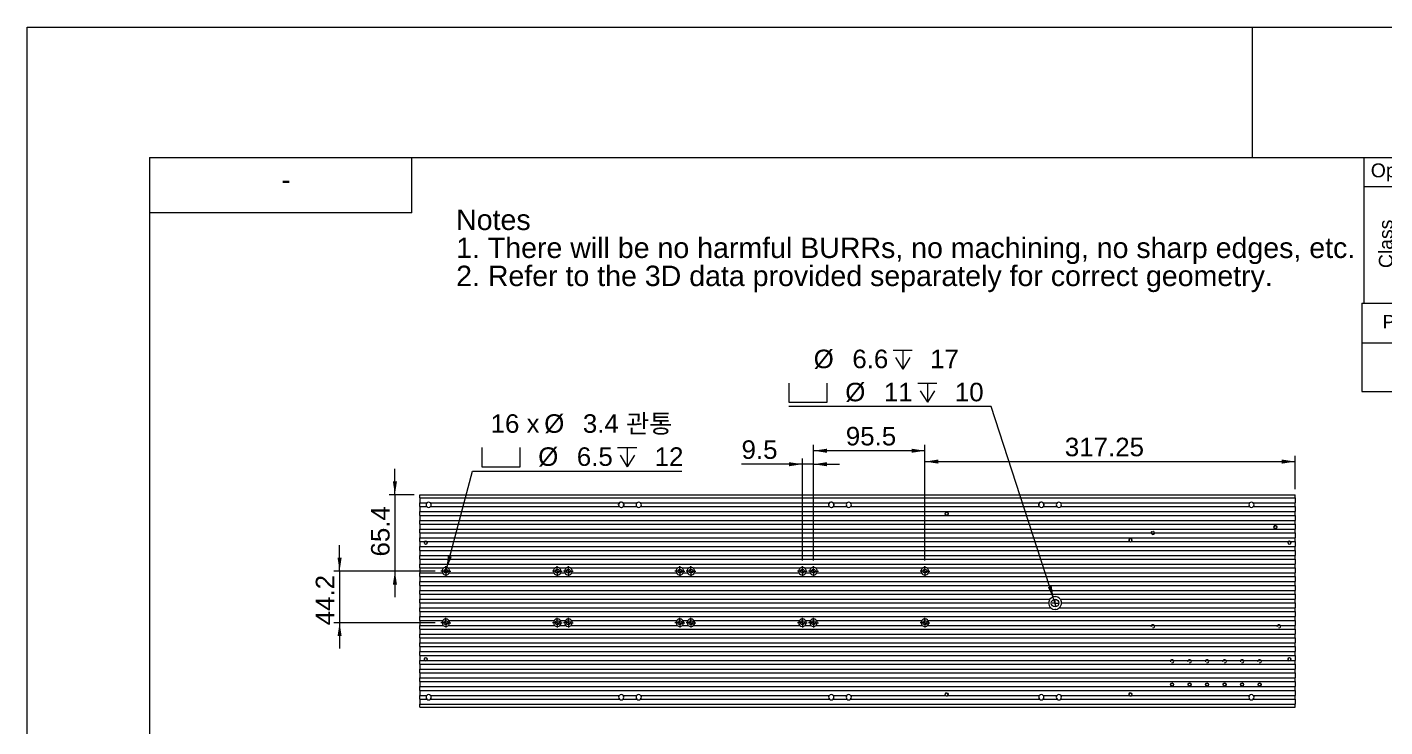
# Model space of a CAD drawing. Header units: millimetres. Extents: x 0 to 420, y 0 to 297.
# Drawn here: x 0 to 232.7, y 177 to 297 of the extents above; entities that cross this region are included whole.
import ezdxf

# ---------------------------------------------------------------- set-up
doc = ezdxf.new("R2010")
doc.units = ezdxf.units.MM
doc.linetypes.add('SLD-쇄선', pattern=[10.16, 6.35, -1.27, 1.27, -1.27])
doc.linetypes.add('SLD-실선', pattern=[0])
for name, color, linetype in [('CENTER', 1, 'SLD-쇄선'), ('DIM', 3, 'SLD-실선'), ('NOTE', 3, 'SLD-실선')]:
    doc.layers.add(name, color=color, linetype=linetype)
doc.layers.add('TABLE', color=3, linetype='SLD-실선', lineweight=25)
doc.layers.add('TEMPLATE', color=3, linetype='SLD-실선', lineweight=25)
doc.styles.add('SLDTEXTSTYLE0', font='Arial Unicode MS')
doc.styles.add('SLDTEXTSTYLE1', font='Arial Unicode MS', dxfattribs={"bigfont": 'bigfont'})
doc.dimstyles.new('SLDDIMSTYLE0', dxfattribs={"dimtxt": 3.081982, "dimasz": 2.3, "dimexe": 0, "dimexo": 0.0625, "dimgap": 0.770496, "dimtad": 1, "dimdec": 3, "dimlfac": 5, "dimrnd": 1e-09, "dimzin": 12, "dimdsep": 46, "dimtxsty": 'SLDTEXTSTYLE0', "dimsah": 1, "dimcen": 0.09, "dimadec": 0, "dimazin": 3, "dimtfac": 1, "dimtdec": 4, "dimtofl": 0, "dimtmove": 0, "dimatfit": 3, "dimfxl": 1, "dimfrac": 2, "dimtolj": 1, "dimtzin": 12, "dimarcsym": 0})
doc.dimstyles.new('SLDDIMSTYLE1', dxfattribs={"dimtxt": 3.081982, "dimasz": 2.3, "dimexe": 0, "dimexo": 0.0625, "dimgap": 0.770496, "dimtad": 1, "dimdec": 3, "dimlfac": 5, "dimrnd": 1e-09, "dimzin": 12, "dimdsep": 46, "dimtxsty": 'SLDTEXTSTYLE0', "dimsah": 1, "dimcen": 0.09, "dimadec": 0, "dimazin": 3, "dimtfac": 1, "dimtdec": 4, "dimtmove": 0, "dimatfit": 0, "dimfxl": 1, "dimfrac": 2, "dimtolj": 1, "dimtzin": 12, "dimarcsym": 0})
doc.dimstyles.new('SLDDIMSTYLE2', dxfattribs={"dimtxt": 3.081982, "dimasz": 2.3, "dimexe": 0, "dimexo": 0.0625, "dimgap": 0.770496, "dimtad": 0, "dimtih": 1, "dimtoh": 1, "dimdec": 1, "dimlfac": 5, "dimrnd": 1e-09, "dimzin": 12, "dimdsep": 46, "dimtxsty": 'SLDTEXTSTYLE0', "dimblk1": 'NONE', "dimsah": 1, "dimcen": 0, "dimadec": 0, "dimazin": 3, "dimtfac": 1, "dimtdec": 4, "dimtmove": 0, "dimatfit": 3, "dimldrblk": 'NONE', "dimfxl": 1, "dimfrac": 2, "dimtolj": 1, "dimtzin": 12, "dimarcsym": 0})

# ---------------------------------------------------------------- blocks, each defined once
blk = doc.blocks.new('SW_NOTE_0')
at = {"layer": 'NOTE', "color": 0, "char_height": 3.5, "attachment_point": 1, "style": 'SLDTEXTSTYLE0'}
for s, insert in [('Notes', (0, 4.51)), ('1. There will be no harmful BURRs, no machining, no sharp edges, etc.', (0, -0.29)), ('2. Refer to the 3D data provided separately for correct geometry.', (0, -5.1))]:
    blk.add_mtext(s, dxfattribs=dict(at, insert=insert))
blk = doc.blocks.new('SW_SYMBOL_T#_1')
at = {"layer": 'TABLE', "color": 0}
for p, q in [((-300, 0), (800, 1650)), ((800, 1650), (1900, 0)), ((-300, 0), (1900, 0))]:
    blk.add_line(p, q, dxfattribs=at)
at = {"layer": 'TABLE', "color": 0, "insert": (800, 500), "char_height": 776, "attachment_point": 5, "style": 'SLDTEXTSTYLE0'}
blk.add_mtext('1', dxfattribs=at)
blk = doc.blocks.new('SW_SYMBOL_T#_2')
at = {"layer": 'TABLE', "color": 0}
for p, q in [((-300, 0), (800, 1650)), ((800, 1650), (1900, 0)), ((-300, 0), (1900, 0))]:
    blk.add_line(p, q, dxfattribs=at)
at = {"layer": 'TABLE', "color": 0, "insert": (800, 500), "char_height": 776, "attachment_point": 5, "style": 'SLDTEXTSTYLE0'}
blk.add_mtext('2', dxfattribs=at)
blk = doc.blocks.new('SW_SYMBOL_T#_3')
at = {"layer": 'TABLE', "color": 0}
for p, q in [((-300, 0), (800, 1650)), ((800, 1650), (1900, 0)), ((-300, 0), (1900, 0))]:
    blk.add_line(p, q, dxfattribs=at)
at = {"layer": 'TABLE', "color": 0, "insert": (800, 500), "char_height": 776, "attachment_point": 5, "style": 'SLDTEXTSTYLE0'}
blk.add_mtext('3', dxfattribs=at)
blk = doc.blocks.new('SW_SYMBOL_T#_4')
at = {"layer": 'TABLE', "color": 0}
for p, q in [((-300, 0), (800, 1650)), ((800, 1650), (1900, 0)), ((-300, 0), (1900, 0))]:
    blk.add_line(p, q, dxfattribs=at)
at = {"layer": 'TABLE', "color": 0, "insert": (800, 500), "char_height": 776, "attachment_point": 5, "style": 'SLDTEXTSTYLE0'}
blk.add_mtext('4', dxfattribs=at)
blk = doc.blocks.new('SW_TABLEANNOTATION_0')
at = {"layer": 'TABLE', "color": 0}
for p, q in [((0, 0), (0, -5)), ((0, 0), (7.5, 0)), ((7.5, 0), (7.5, -5)), ((7.5, 0), (15, 0)), ((15, 0), (15, -5)), ((15, 0), (115, 0)), ((115, 0), (115, -5)), ((115, 0), (130, 0)), ((130, 0), (130, -5)), ((130, 0), (150, 0)), ((150, 0), (150, -5)), ((150, 0), (170, 0)), ((170, 0), (170, -5)), ((0, -5), (0, -10)), ((0, -5), (7.5, -5)), ((0, -5), (7.5, -5)), ((7.5, -5), (7.5, -10)), ((7.5, -5), (15, -5)), ((15, -5), (15, -10)), ((15, -5), (115, -5)), ((115, -5), (115, -10)), ((115, -5), (130, -5)), ((130, -5), (130, -10)), ((130, -5), (150, -5)), ((150, -5), (150, -10)), ((150, -5), (170, -5)), ((170, -5), (170, -10)), ((0, -10), (0, -15)), ((7.5, -10), (7.5, -15)), ((7.5, -10), (15, -10)), ((15, -10), (15, -15)), ((15, -10), (115, -10)), ((115, -10), (115, -15)), ((115, -10), (130, -10)), ((130, -10), (130, -15)), ((130, -10), (150, -10)), ((150, -10), (150, -15)), ((150, -10), (170, -10)), ((170, -10), (170, -15)), ((0, -15), (0, -20)), ((7.5, -15), (7.5, -20)), ((7.5, -15), (15, -15)), ((15, -15), (15, -20)), ((15, -15), (115, -15)), ((115, -15), (115, -20)), ((115, -15), (130, -15)), ((130, -15), (130, -20)), ((130, -15), (150, -15)), ((150, -15), (150, -20)), ((150, -15), (170, -15)), ((170, -15), (170, -20)), ((0, -20), (0, -25)), ((7.5, -20), (7.5, -25)), ((7.5, -20), (15, -20)), ((15, -20), (15, -25)), ((15, -20), (115, -20)), ((115, -20), (115, -25)), ((115, -20), (130, -20)), ((130, -20), (130, -25)), ((130, -20), (150, -20)), ((150, -20), (150, -25)), ((150, -20), (170, -20)), ((170, -20), (170, -25)), ((0, -25), (7.5, -25)), ((7.5, -25), (15, -25)), ((15, -25), (115, -25)), ((115, -25), (130, -25)), ((130, -25), (150, -25)), ((150, -25), (170, -25))]:
    blk.add_line(p, q, dxfattribs=at)
at = {"layer": 'TABLE', "color": 0, "xscale": 0.0020453303, "yscale": 0.0020453303, "zscale": 0.0020453303}
for name, p in [('SW_SYMBOL_T#_1', (8.41, -8.56)), ('SW_SYMBOL_T#_2', (8.41, -13.56)), ('SW_SYMBOL_T#_3', (8.41, -18.56)), ('SW_SYMBOL_T#_4', (8.41, -23.56))]:
    blk.add_blockref(name, p, dxfattribs=at)
at = {"layer": 'TABLE', "color": 0, "char_height": 2.381, "attachment_point": 1, "style": 'SLDTEXTSTYLE0'}
for s, insert in [('Op.', (1.19, -1.02)), ('No.', (8.78, -1.02)), ('Changes', (58.65, -1.02)), ('Spec.No.', (115.97, -1.02)), ('Date', (136.65, -1.02)), ('Signature', (153.21, -1.02))]:
    blk.add_mtext(s, dxfattribs=dict(at, insert=insert))
at = {"layer": 'TABLE', "color": 0, "insert": (2.58, -18.97), "char_height": 2.381, "attachment_point": 1, "rotation": 90, "style": 'SLDTEXTSTYLE0'}
blk.add_mtext('Class', dxfattribs=at)
blk = doc.blocks.new('SW_TABLEANNOTATION_1')
at = {"layer": 'TABLE', "color": 0}
for p, q in [((0, 0), (0, -6.8)), ((0, 0), (25, 0)), ((25, 0), (25, -6.8)), ((25, 0), (50, 0)), ((50, 0), (50, -6.8)), ((50, 0), (95, 0)), ((95, 0), (95, -6.8)), ((95, 0), (115, 0)), ((115, 0), (115, -6.8)), ((115, 0), (170.74, 0)), ((170.74, 0), (170.74, -6.8)), ((0, -6.8), (25, -6.8)), ((0, -6.8), (0, -15.15)), ((25, -6.8), (50, -6.8)), ((25, -6.8), (25, -15.15)), ((50, -6.8), (95, -6.8)), ((50, -6.8), (50, -15.15)), ((95, -6.8), (115, -6.8)), ((95, -6.8), (95, -15.15)), ((115, -6.8), (170.74, -6.8)), ((115, -6.8), (115, -15.15)), ((170.74, -6.8), (170.74, -15.15)), ((0, -15.15), (25, -15.15)), ((25, -15.15), (50, -15.15)), ((50, -15.15), (95, -15.15)), ((95, -15.15), (115, -15.15)), ((115, -15.15), (170.74, -15.15))]:
    blk.add_line(p, q, dxfattribs=at)
at = {"layer": 'TABLE', "color": 0, "attachment_point": 1, "style": 'SLDTEXTSTYLE0'}
for s, insert, char_height in [('Part Number', (3.55, -2.02), 2.3), ('Material', (31.88, -2.02), 2.3), ('Treatment', (65.27, -1.92), 2.381), ('Weight', (100.08, -2.02), 2.3), ('Description', (134.93, -1.92), 2.3813), ('http://yesung.net/gnuboard4/bbs/board', (115.62, -7.91), 2.3813), ('-', (11.97, -9.59), 2.3), ('Aluminium', (30.12, -9.59), 2.3), ('Black Anodizing', (61.21, -9.5), 2.3813), ('3.61788kg', (97.62, -9.59), 2.3), ('.php?bo_table=2_3&wr_id=21', (121.97, -11.08), 2.3813)]:
    blk.add_mtext(s, dxfattribs=dict(at, insert=insert, char_height=char_height))
blk = doc.blocks.new('_D_35')
at = {"layer": 'DIM'}
for p, q in [((153.85, 205.58), (153.85, 223.52)), ((217.3, 217.82), (217.3, 223.52)), ((153.85, 222.52), (217.3, 222.52))]:
    blk.add_line(p, q, dxfattribs=at)
for points in [[(153.85, 222.52), (156.15, 222.17), (156.15, 222.87)], [(217.3, 222.52), (215, 222.87), (215, 222.17)]]:
    blk.add_solid(points, dxfattribs=at)
at = {"layer": 'DIM', "insert": (177.82, 226.61), "char_height": 3.175, "attachment_point": 1, "style": 'SLDTEXTSTYLE0'}
blk.add_mtext('317.25', dxfattribs=at)
blk = doc.blocks.new('_D_36')
at = {"layer": 'DIM'}
for p, q in [((134.75, 205.58), (134.75, 225.38)), ((153.85, 224.38), (134.75, 224.38)), ((153.85, 205.58), (153.85, 225.38))]:
    blk.add_line(p, q, dxfattribs=at)
for points in [[(134.75, 224.38), (137.05, 224.03), (137.05, 224.73)], [(153.85, 224.38), (151.55, 224.73), (151.55, 224.03)]]:
    blk.add_solid(points, dxfattribs=at)
at = {"layer": 'DIM', "insert": (140.29, 228.47), "char_height": 3.175, "attachment_point": 1, "style": 'SLDTEXTSTYLE0'}
blk.add_mtext('95.5', dxfattribs=at)
blk = doc.blocks.new('_D_37')
at = {"layer": 'DIM'}
for p, q in [((132.85, 222.07), (122.42, 222.07)), ((132.85, 205.58), (132.85, 223.07)), ((134.75, 222.07), (132.85, 222.07)), ((134.75, 205.58), (134.75, 223.07)), ((134.75, 222.07), (139.2, 222.07))]:
    blk.add_line(p, q, dxfattribs=at)
for points in [[(132.85, 222.07), (130.55, 222.42), (130.55, 221.72)], [(134.75, 222.07), (137.05, 221.72), (137.05, 222.42)]]:
    blk.add_solid(points, dxfattribs=at)
at = {"layer": 'DIM', "insert": (122.42, 226.16), "char_height": 3.175, "attachment_point": 1, "style": 'SLDTEXTSTYLE0'}
blk.add_mtext('9.5', dxfattribs=at)
blk = doc.blocks.new('_D_38')
at = {"layer": 'DIM'}
for p, q in [((63.02, 216.82), (63.02, 221.27)), ((66.3, 216.82), (62.02, 216.82)), ((63.02, 216.82), (63.02, 203.74)), ((69.91, 203.74), (62.02, 203.74)), ((63.02, 203.74), (63.02, 199.29))]:
    blk.add_line(p, q, dxfattribs=at)
for points in [[(63.02, 216.82), (63.37, 219.12), (62.67, 219.12)], [(63.02, 203.74), (62.67, 201.44), (63.37, 201.44)]]:
    blk.add_solid(points, dxfattribs=at)
at = {"layer": 'DIM', "insert": (58.93, 206.25), "char_height": 3.175, "attachment_point": 1, "rotation": 90, "style": 'SLDTEXTSTYLE0'}
blk.add_mtext('65.4', dxfattribs=at)
blk = doc.blocks.new('_D_39')
at = {"layer": 'DIM'}
for p, q in [((53.54, 203.74), (53.54, 208.19)), ((69.91, 203.74), (52.54, 203.74)), ((53.54, 203.74), (53.54, 194.9)), ((69.91, 194.9), (52.54, 194.9)), ((53.54, 194.9), (53.54, 190.45))]:
    blk.add_line(p, q, dxfattribs=at)
for points in [[(53.54, 203.74), (53.89, 206.04), (53.19, 206.04)], [(53.54, 194.9), (53.19, 192.6), (53.89, 192.6)]]:
    blk.add_solid(points, dxfattribs=at)
at = {"layer": 'DIM', "insert": (49.45, 194.46), "char_height": 3.175, "attachment_point": 1, "rotation": 90, "style": 'SLDTEXTSTYLE0'}
blk.add_mtext('44.2', dxfattribs=at)
blk = doc.blocks.new('SW_SYMBOL_HOLE_SPOT')
at = {"layer": 'DIM', "color": 0}
for p, q in [((0, 875), (0, 75)), ((1600, 75), (1600, 875)), ((0, 75), (1600, 75))]:
    blk.add_line(p, q, dxfattribs=at)
blk = doc.blocks.new('SW_SYMBOL_HOLE_DEPTH')
at = {"layer": 'DIM', "color": 0}
for p, q in [((0, 875), (800, 875)), ((400, 875), (400, 75)), ((100, 555), (400, 75)), ((700, 555), (400, 75))]:
    blk.add_line(p, q, dxfattribs=at)
blk = doc.blocks.new('_D_40')
at = {"layer": 'DIM'}
for p, q in [((71.84, 204.06), (76.34, 220.87)), ((76.34, 220.87), (112.18, 220.87)), ((71.66, 203.41), (71.84, 204.06))]:
    blk.add_line(p, q, dxfattribs=at)
blk.add_solid([(71.84, 204.06), (72.77, 206.2), (72.09, 206.38)], dxfattribs=at)
at = {"layer": 'DIM', "xscale": 0.0040906606, "yscale": 0.0040906606, "zscale": 0.0040906606}
for name, p in [('SW_SYMBOL_HOLE_SPOT', (77.93, 221.33)), ('SW_SYMBOL_HOLE_DEPTH', (101.19, 221.33))]:
    blk.add_blockref(name, p, dxfattribs=at)
at = {"layer": 'DIM', "char_height": 3.175, "attachment_point": 1}
for s, insert, style in [('16 x ', (79.42, 230.63), 'SLDTEXTSTYLE0'), ('%%c', (88.6, 230.63), 'SLDTEXTSTYLE0'), (' 3.4 관통', (93.99, 230.63), 'SLDTEXTSTYLE1'), ('%%c', (87.57, 224.96), 'SLDTEXTSTYLE0'), (' 6.5 ', (92.96, 224.96), 'SLDTEXTSTYLE0'), (' 12', (106.3, 224.96), 'SLDTEXTSTYLE0')]:
    blk.add_mtext(s, dxfattribs=dict(at, insert=insert, style=style))
blk = doc.blocks.new('_None')
blk = doc.blocks.new('_D_41')
at = {"layer": 'DIM'}
for p, q in [((165.21, 231.94), (130.54, 231.94)), ((175.94, 198.89), (165.21, 231.94)), ((176.35, 197.64), (175.94, 198.89))]:
    blk.add_line(p, q, dxfattribs=at)
blk.add_solid([(175.94, 198.89), (175.57, 201.19), (174.9, 200.97)], dxfattribs=at)
at = {"layer": 'DIM', "xscale": 0.0040906606, "yscale": 0.0040906606, "zscale": 0.0040906606}
for name, p in [('SW_SYMBOL_HOLE_DEPTH', (148.4, 238.07)), ('SW_SYMBOL_HOLE_SPOT', (130.54, 232.4)), ('SW_SYMBOL_HOLE_DEPTH', (152.63, 232.4))]:
    blk.add_blockref(name, p, dxfattribs=at)
at = {"layer": 'DIM', "char_height": 3.175, "attachment_point": 1, "style": 'SLDTEXTSTYLE0'}
for s, insert in [('%%c', (134.78, 241.71)), (' 6.6 ', (140.17, 241.71)), (' 17', (153.5, 241.71)), ('%%c', (140.19, 236.03)), (' 11 ', (145.58, 236.03)), (' 10', (157.74, 236.03))]:
    blk.add_mtext(s, dxfattribs=dict(at, insert=insert))
blk = doc.blocks.new('SW_CENTERMARKSYMBOL_53')
at = {"layer": 'CENTER', "color": 0}
for p, q in [((-0.5, 0), (-0.84, 0)), ((0, 0), (-0.5, 0)), ((0, 0.5), (0, 0.84)), ((0, 0), (0, 0.5)), ((0, 0), (0, -0.5)), ((0, 0), (0.5, 0)), ((0.5, 0), (0.84, 0)), ((0, -0.5), (0, -0.84))]:
    blk.add_line(p, q, dxfattribs=at)
blk = doc.blocks.new('SW_CENTERMARKSYMBOL_54')
at = {"layer": 'CENTER', "color": 0}
for p, q in [((-0.5, 0), (-0.84, 0)), ((0, 0), (-0.5, 0)), ((0, 0.5), (0, 0.84)), ((0, 0), (0, 0.5)), ((0, 0), (0, -0.5)), ((0, 0), (0.5, 0)), ((0.5, 0), (0.84, 0)), ((0, -0.5), (0, -0.84))]:
    blk.add_line(p, q, dxfattribs=at)
blk = doc.blocks.new('SW_CENTERMARKSYMBOL_55')
at = {"layer": 'CENTER', "color": 0}
for p, q in [((-0.5, 0), (-0.84, 0)), ((0, 0), (-0.5, 0)), ((0, 0.5), (0, 0.84)), ((0, 0), (0, 0.5)), ((0, 0), (0, -0.5)), ((0, 0), (0.5, 0)), ((0.5, 0), (0.84, 0)), ((0, -0.5), (0, -0.84))]:
    blk.add_line(p, q, dxfattribs=at)
blk = doc.blocks.new('SW_CENTERMARKSYMBOL_56')
at = {"layer": 'CENTER', "color": 0}
for p, q in [((-0.5, 0), (-0.84, 0)), ((0, 0), (-0.5, 0)), ((0, 0.5), (0, 0.84)), ((0, 0), (0, 0.5)), ((0, 0), (0, -0.5)), ((0, 0), (0.5, 0)), ((0.5, 0), (0.84, 0)), ((0, -0.5), (0, -0.84))]:
    blk.add_line(p, q, dxfattribs=at)
blk = doc.blocks.new('SW_CENTERMARKSYMBOL_57')
at = {"layer": 'CENTER', "color": 0}
for p, q in [((-0.5, 0), (-0.84, 0)), ((0, 0), (-0.5, 0)), ((0, 0.5), (0, 0.84)), ((0, 0), (0, 0.5)), ((0, 0), (0, -0.5)), ((0, 0), (0.5, 0)), ((0.5, 0), (0.84, 0)), ((0, -0.5), (0, -0.84))]:
    blk.add_line(p, q, dxfattribs=at)
blk = doc.blocks.new('SW_CENTERMARKSYMBOL_58')
at = {"layer": 'CENTER', "color": 0}
for p, q in [((-0.5, 0), (-0.84, 0)), ((0, 0), (-0.5, 0)), ((0, 0.5), (0, 0.84)), ((0, 0), (0, 0.5)), ((0, 0), (0, -0.5)), ((0, 0), (0.5, 0)), ((0.5, 0), (0.84, 0)), ((0, -0.5), (0, -0.84))]:
    blk.add_line(p, q, dxfattribs=at)
blk = doc.blocks.new('SW_CENTERMARKSYMBOL_59')
at = {"layer": 'CENTER', "color": 0}
for p, q in [((-0.5, 0), (-0.84, 0)), ((0, 0), (-0.5, 0)), ((0, 0.5), (0, 0.84)), ((0, 0), (0, 0.5)), ((0, 0), (0, -0.5)), ((0, 0), (0.5, 0)), ((0.5, 0), (0.84, 0)), ((0, -0.5), (0, -0.84))]:
    blk.add_line(p, q, dxfattribs=at)
blk = doc.blocks.new('SW_CENTERMARKSYMBOL_60')
at = {"layer": 'CENTER', "color": 0}
for p, q in [((-0.5, 0), (-0.84, 0)), ((0, 0), (-0.5, 0)), ((0, 0.5), (0, 0.84)), ((0, 0), (0, 0.5)), ((0, 0), (0, -0.5)), ((0, 0), (0.5, 0)), ((0.5, 0), (0.84, 0)), ((0, -0.5), (0, -0.84))]:
    blk.add_line(p, q, dxfattribs=at)
blk = doc.blocks.new('SW_CENTERMARKSYMBOL_61')
at = {"layer": 'CENTER', "color": 0}
for p, q in [((-0.5, 0), (-0.84, 0)), ((0, 0), (-0.5, 0)), ((0, 0.5), (0, 0.84)), ((0, 0), (0, 0.5)), ((0, 0), (0, -0.5)), ((0, 0), (0.5, 0)), ((0.5, 0), (0.84, 0)), ((0, -0.5), (0, -0.84))]:
    blk.add_line(p, q, dxfattribs=at)
blk = doc.blocks.new('SW_CENTERMARKSYMBOL_62')
at = {"layer": 'CENTER', "color": 0}
for p, q in [((-0.5, 0), (-0.84, 0)), ((0, 0), (-0.5, 0)), ((0, 0.5), (0, 0.84)), ((0, 0), (0, 0.5)), ((0, 0), (0, -0.5)), ((0, 0), (0.5, 0)), ((0.5, 0), (0.84, 0)), ((0, -0.5), (0, -0.84))]:
    blk.add_line(p, q, dxfattribs=at)
blk = doc.blocks.new('SW_CENTERMARKSYMBOL_63')
at = {"layer": 'CENTER', "color": 0}
for p, q in [((-0.5, 0), (-0.84, 0)), ((0, 0), (-0.5, 0)), ((0, 0.5), (0, 0.84)), ((0, 0), (0, 0.5)), ((0, 0), (0, -0.5)), ((0, 0), (0.5, 0)), ((0.5, 0), (0.84, 0)), ((0, -0.5), (0, -0.84))]:
    blk.add_line(p, q, dxfattribs=at)
blk = doc.blocks.new('SW_CENTERMARKSYMBOL_64')
at = {"layer": 'CENTER', "color": 0}
for p, q in [((-0.5, 0), (-0.84, 0)), ((0, 0), (-0.5, 0)), ((0, 0.5), (0, 0.84)), ((0, 0), (0, 0.5)), ((0, 0), (0, -0.5)), ((0, 0), (0.5, 0)), ((0.5, 0), (0.84, 0)), ((0, -0.5), (0, -0.84))]:
    blk.add_line(p, q, dxfattribs=at)
blk = doc.blocks.new('SW_CENTERMARKSYMBOL_65')
at = {"layer": 'CENTER', "color": 0}
for p, q in [((-0.5, 0), (-0.84, 0)), ((0, 0), (-0.5, 0)), ((0, 0.5), (0, 0.84)), ((0, 0), (0, 0.5)), ((0, 0), (0, -0.5)), ((0, 0), (0.5, 0)), ((0.5, 0), (0.84, 0)), ((0, -0.5), (0, -0.84))]:
    blk.add_line(p, q, dxfattribs=at)
blk = doc.blocks.new('SW_CENTERMARKSYMBOL_66')
at = {"layer": 'CENTER', "color": 0}
for p, q in [((-0.5, 0), (-0.84, 0)), ((0, 0), (-0.5, 0)), ((0, 0.5), (0, 0.84)), ((0, 0), (0, 0.5)), ((0, 0), (0, -0.5)), ((0, 0), (0.5, 0)), ((0.5, 0), (0.84, 0)), ((0, -0.5), (0, -0.84))]:
    blk.add_line(p, q, dxfattribs=at)
blk = doc.blocks.new('SW_CENTERMARKSYMBOL_67')
at = {"layer": 'CENTER', "color": 0}
for p, q in [((-0.5, 0), (-0.84, 0)), ((0, 0), (-0.5, 0)), ((0, 0.5), (0, 0.84)), ((0, 0), (0, 0.5)), ((0, 0), (0, -0.5)), ((0, 0), (0.5, 0)), ((0.5, 0), (0.84, 0)), ((0, -0.5), (0, -0.84))]:
    blk.add_line(p, q, dxfattribs=at)
blk = doc.blocks.new('SW_CENTERMARKSYMBOL_68')
at = {"layer": 'CENTER', "color": 0}
for p, q in [((-0.5, 0), (-0.84, 0)), ((0, 0), (-0.5, 0)), ((0, 0.5), (0, 0.84)), ((0, 0), (0, 0.5)), ((0, 0), (0, -0.5)), ((0, 0), (0.5, 0)), ((0.5, 0), (0.84, 0)), ((0, -0.5), (0, -0.84))]:
    blk.add_line(p, q, dxfattribs=at)
blk = doc.blocks.new('SW_CENTERMARKSYMBOL_69')
at = {"layer": 'CENTER', "color": 0}
for p, q in [((-1, 0), (-1.16, 0)), ((0, 0), (-0.5, 0)), ((0, 1), (0, 1.16)), ((0, 0), (0, 0.5)), ((0, 0), (0, -0.5)), ((0, 0), (0.5, 0)), ((1, 0), (1.16, 0)), ((0, -1), (0, -1.16))]:
    blk.add_line(p, q, dxfattribs=at)

msp = doc.modelspace()

# ---------------------------------------------------------------- linework, layer by layer
at = {"color": 7, "linetype": 'SLD-실선', "lineweight": 25}
for p, q in [((67.29856, 216.29646), (67.29856, 216.81646)), ((67.29856, 216.81646), (217.29856, 216.81646)), ((217.29856, 216.29646), (217.29856, 216.81646)), ((67.29856, 216.29646), (217.29856, 216.29646)), ((67.29856, 216.29646), (67.29856, 215.43646)), ((67.29856, 215.43646), (68.48217, 215.43646)), ((67.29856, 214.79646), (67.29856, 215.43646)), ((67.29856, 214.79646), (68.48217, 214.79646)), ((67.29856, 214.79646), (67.29856, 213.93646)), ((69.11494, 215.43646), (101.48217, 215.43646)), ((69.11494, 214.79646), (101.48217, 214.79646)), ((102.11494, 215.43646), (104.48217, 215.43646)), ((102.11494, 214.79646), (104.48217, 214.79646)), ((105.11494, 215.43646), (137.48217, 215.43646)), ((105.11494, 214.79646), (137.48217, 214.79646)), ((138.11494, 215.43646), (140.48217, 215.43646)), ((138.11494, 214.79646), (140.48217, 214.79646)), ((141.11494, 215.43646), (173.48217, 215.43646)), ((141.11494, 214.79646), (173.48217, 214.79646)), ((174.11494, 215.43646), (176.48217, 215.43646)), ((174.11494, 214.79646), (176.48217, 214.79646)), ((177.11494, 215.43646), (209.48217, 215.43646)), ((177.11494, 214.79646), (209.48217, 214.79646)), ((210.11494, 215.43646), (217.29856, 215.43646)), ((210.11494, 214.79646), (217.29856, 214.79646)), ((217.29856, 216.29646), (217.29856, 215.43646)), ((217.29856, 214.79646), (217.29856, 215.43646)), ((217.29856, 214.79646), (217.29856, 213.93646)), ((67.29856, 213.93646), (217.29856, 213.93646)), ((67.29856, 213.29646), (67.29856, 213.93646)), ((67.29856, 213.29646), (217.29856, 213.29646)), ((67.29856, 213.29646), (67.29856, 212.43646)), ((67.29856, 212.43646), (217.29856, 212.43646)), ((67.29856, 211.79646), (67.29856, 212.43646)), ((67.29856, 211.79646), (217.29856, 211.79646)), ((67.29856, 211.79646), (67.29856, 210.93646)), ((217.29856, 213.29646), (217.29856, 213.93646)), ((217.29856, 213.29646), (217.29856, 212.43646)), ((217.29856, 211.79646), (217.29856, 212.43646)), ((217.29856, 211.79646), (217.29856, 210.93646)), ((67.29856, 210.93646), (217.29856, 210.93646)), ((67.29856, 210.29646), (67.29856, 210.93646)), ((67.29856, 210.29646), (217.29856, 210.29646)), ((67.29856, 210.29646), (67.29856, 209.43646)), ((67.29856, 209.43646), (217.29856, 209.43646)), ((67.29856, 208.79646), (67.29856, 209.43646)), ((217.29856, 210.29646), (217.29856, 210.93646)), ((217.29856, 210.29646), (217.29856, 209.43646)), ((217.29856, 208.79646), (217.29856, 209.43646)), ((67.29856, 208.79646), (188.93868, 208.79646)), ((67.29856, 208.79646), (67.29856, 207.93646)), ((67.29856, 207.93646), (217.29856, 207.93646)), ((67.29856, 207.29646), (67.29856, 207.93646)), ((67.29856, 207.29646), (217.29856, 207.29646)), ((67.29856, 207.29646), (67.29856, 206.43646)), ((189.19043, 208.79646), (217.29856, 208.79646)), ((217.29856, 208.79646), (217.29856, 207.93646)), ((217.29856, 207.29646), (217.29856, 207.93646)), ((217.29856, 207.29646), (217.29856, 206.43646)), ((67.29856, 206.43646), (217.29856, 206.43646)), ((67.29856, 205.79646), (67.29856, 206.43646)), ((67.29856, 205.79646), (217.29856, 205.79646)), ((67.29856, 205.79646), (67.29856, 204.93646)), ((67.29856, 204.93646), (217.29856, 204.93646)), ((67.29856, 204.29646), (67.29856, 204.93646)), ((217.29856, 205.79646), (217.29856, 206.43646)), ((217.29856, 205.79646), (217.29856, 204.93646)), ((217.29856, 204.29646), (217.29856, 204.93646)), ((67.29856, 204.29646), (71.41856, 204.29646)), ((67.29856, 204.29646), (67.29856, 203.43646)), ((67.29856, 203.43646), (71.17193, 203.43646)), ((67.29856, 202.79646), (67.29856, 203.43646)), ((67.29856, 202.79646), (217.29856, 202.79646)), ((67.29856, 202.79646), (67.29856, 201.93646)), ((72.07856, 204.29646), (90.51856, 204.29646)), ((72.32518, 203.43646), (90.27193, 203.43646)), ((91.17856, 204.29646), (92.41856, 204.29646)), ((91.42518, 203.43646), (92.17193, 203.43646)), ((93.07856, 204.29646), (111.51856, 204.29646)), ((93.32518, 203.43646), (111.27193, 203.43646)), ((112.17856, 204.29646), (113.41856, 204.29646)), ((112.42518, 203.43646), (113.17193, 203.43646)), ((114.07856, 204.29646), (132.51856, 204.29646)), ((114.32518, 203.43646), (132.27193, 203.43646)), ((133.17856, 204.29646), (134.41856, 204.29646)), ((133.42518, 203.43646), (134.17193, 203.43646)), ((135.07856, 204.29646), (153.51856, 204.29646)), ((135.32518, 203.43646), (153.27193, 203.43646)), ((154.17856, 204.29646), (217.29856, 204.29646)), ((154.42518, 203.43646), (217.29856, 203.43646)), ((217.29856, 204.29646), (217.29856, 203.43646)), ((217.29856, 202.79646), (217.29856, 203.43646)), ((217.29856, 202.79646), (217.29856, 201.93646)), ((67.29856, 201.93646), (217.29856, 201.93646)), ((67.29856, 201.29646), (67.29856, 201.93646)), ((67.29856, 201.29646), (217.29856, 201.29646)), ((67.29856, 201.29646), (67.29856, 200.43646)), ((67.29856, 200.43646), (217.29856, 200.43646)), ((67.29856, 199.79646), (67.29856, 200.43646)), ((217.29856, 201.29646), (217.29856, 201.93646)), ((217.29856, 201.29646), (217.29856, 200.43646)), ((217.29856, 199.79646), (217.29856, 200.43646)), ((67.29856, 199.79646), (217.29856, 199.79646)), ((67.29856, 199.79646), (67.29856, 198.93646)), ((67.29856, 198.93646), (175.27615, 198.93646)), ((67.29856, 198.29646), (67.29856, 198.93646)), ((67.29856, 198.29646), (175.04897, 198.29646)), ((67.29856, 198.29646), (67.29856, 197.43646)), ((177.02097, 198.93646), (217.29856, 198.93646)), ((177.24815, 198.29646), (217.29856, 198.29646)), ((217.29856, 199.79646), (217.29856, 198.93646)), ((217.29856, 198.29646), (217.29856, 198.93646)), ((217.29856, 198.29646), (217.29856, 197.43646)), ((67.29856, 197.43646), (175.42668, 197.43646)), ((67.29856, 196.79646), (67.29856, 197.43646)), ((67.29856, 196.79646), (217.29856, 196.79646)), ((67.29856, 196.79646), (67.29856, 195.93646)), ((67.29856, 195.93646), (217.29856, 195.93646)), ((67.29856, 195.29646), (67.29856, 195.93646)), ((176.87043, 197.43646), (217.29856, 197.43646)), ((217.29856, 196.79646), (217.29856, 197.43646)), ((217.29856, 196.79646), (217.29856, 195.93646)), ((217.29856, 195.29646), (217.29856, 195.93646)), ((67.29856, 195.29646), (71.23621, 195.29646)), ((67.29856, 195.29646), (67.29856, 194.43646)), ((67.29856, 194.43646), (71.28932, 194.43646)), ((67.29856, 193.79646), (67.29856, 194.43646)), ((67.29856, 193.79646), (217.29856, 193.79646)), ((67.29856, 193.79646), (67.29856, 192.93646)), ((72.20779, 194.43646), (90.38932, 194.43646)), ((72.2609, 195.29646), (90.33621, 195.29646)), ((91.30779, 194.43646), (92.28932, 194.43646)), ((91.3609, 195.29646), (92.23621, 195.29646)), ((93.20779, 194.43646), (111.38932, 194.43646)), ((93.2609, 195.29646), (111.33621, 195.29646)), ((112.30779, 194.43646), (113.28932, 194.43646)), ((112.3609, 195.29646), (113.23621, 195.29646)), ((114.20779, 194.43646), (132.38932, 194.43646)), ((114.2609, 195.29646), (132.33621, 195.29646)), ((133.30779, 194.43646), (134.28932, 194.43646)), ((133.3609, 195.29646), (134.23621, 195.29646)), ((135.20779, 194.43646), (153.38932, 194.43646)), ((135.2609, 195.29646), (153.33621, 195.29646)), ((154.30779, 194.43646), (217.29856, 194.43646)), ((154.3609, 195.29646), (217.29856, 195.29646)), ((217.29856, 195.29646), (217.29856, 194.43646)), ((217.29856, 193.79646), (217.29856, 194.43646)), ((217.29856, 193.79646), (217.29856, 192.93646)), ((67.29856, 192.93646), (217.29856, 192.93646)), ((67.29856, 192.29646), (67.29856, 192.93646)), ((67.29856, 192.29646), (217.29856, 192.29646)), ((67.29856, 192.29646), (67.29856, 191.43646)), ((67.29856, 191.43646), (217.29856, 191.43646)), ((67.29856, 190.79646), (67.29856, 191.43646)), ((67.29856, 190.79646), (217.29856, 190.79646)), ((67.29856, 190.79646), (67.29856, 189.93646)), ((217.29856, 192.29646), (217.29856, 192.93646)), ((217.29856, 192.29646), (217.29856, 191.43646)), ((217.29856, 190.79646), (217.29856, 191.43646)), ((217.29856, 190.79646), (217.29856, 189.93646)), ((67.29856, 189.93646), (217.29856, 189.93646)), ((67.29856, 189.29646), (67.29856, 189.93646)), ((67.29856, 189.29646), (217.29856, 189.29646)), ((67.29856, 189.29646), (67.29856, 188.43646)), ((217.29856, 189.29646), (217.29856, 189.93646)), ((217.29856, 189.29646), (217.29856, 188.43646)), ((67.29856, 188.43646), (217.29856, 188.43646)), ((67.29856, 187.79646), (67.29856, 188.43646)), ((67.29856, 187.79646), (217.29856, 187.79646)), ((67.29856, 187.79646), (67.29856, 186.93646)), ((67.29856, 186.93646), (217.29856, 186.93646)), ((67.29856, 186.29646), (67.29856, 186.93646)), ((67.29856, 186.29646), (217.29856, 186.29646)), ((67.29856, 186.29646), (67.29856, 185.43646)), ((217.29856, 187.79646), (217.29856, 188.43646)), ((217.29856, 187.79646), (217.29856, 186.93646)), ((217.29856, 186.29646), (217.29856, 186.93646)), ((217.29856, 186.29646), (217.29856, 185.43646)), ((67.29856, 185.43646), (217.29856, 185.43646)), ((67.29856, 184.79646), (67.29856, 185.43646)), ((67.29856, 184.79646), (217.29856, 184.79646)), ((67.29856, 184.79646), (67.29856, 183.93646)), ((67.29856, 183.93646), (217.29856, 183.93646)), ((67.29856, 183.29646), (67.29856, 183.93646)), ((217.29856, 184.79646), (217.29856, 185.43646)), ((217.29856, 184.79646), (217.29856, 183.93646)), ((217.29856, 183.29646), (217.29856, 183.93646)), ((67.29856, 183.29646), (217.29856, 183.29646)), ((67.29856, 183.29646), (67.29856, 182.43646)), ((67.29856, 182.43646), (68.48217, 182.43646)), ((67.29856, 181.79646), (67.29856, 182.43646)), ((67.29856, 181.79646), (68.48217, 181.79646)), ((67.29856, 181.79646), (67.29856, 180.93646)), ((69.11494, 182.43646), (101.48217, 182.43646)), ((69.11494, 181.79646), (101.48217, 181.79646)), ((102.11494, 182.43646), (104.48217, 182.43646)), ((102.11494, 181.79646), (104.48217, 181.79646)), ((105.11494, 182.43646), (137.48217, 182.43646)), ((105.11494, 181.79646), (137.48217, 181.79646)), ((138.11494, 182.43646), (140.48217, 182.43646)), ((138.11494, 181.79646), (140.48217, 181.79646)), ((141.11494, 182.43646), (157.37646, 182.43646)), ((141.11494, 181.79646), (173.48217, 181.79646)), ((157.76065, 182.43646), (173.48217, 182.43646)), ((174.11494, 182.43646), (176.48217, 182.43646)), ((174.11494, 181.79646), (176.48217, 181.79646)), ((177.11494, 182.43646), (188.87246, 182.43646)), ((177.11494, 181.79646), (209.48217, 181.79646)), ((189.25665, 182.43646), (209.48217, 182.43646)), ((210.11494, 182.43646), (217.29856, 182.43646)), ((210.11494, 181.79646), (217.29856, 181.79646)), ((217.29856, 183.29646), (217.29856, 182.43646)), ((217.29856, 181.79646), (217.29856, 182.43646)), ((217.29856, 181.79646), (217.29856, 180.93646)), ((67.29856, 180.93646), (217.29856, 180.93646)), ((67.29856, 180.41646), (67.29856, 180.93646)), ((67.29856, 180.41646), (217.29856, 180.41646)), ((217.29856, 180.41646), (217.29856, 180.93646))]:
    msp.add_line(p, q, dxfattribs=at)
for centre, radius in [((157.56856, 213.58446), 0.25), ((213.89856, 211.28646), 0.25), ((71.74856, 203.73646), 0.34), ((90.84856, 203.73646), 0.34), ((92.74856, 203.73646), 0.34), ((111.84856, 203.73646), 0.34), ((113.74856, 203.73646), 0.34), ((132.84856, 203.73646), 0.34), ((134.74856, 203.73646), 0.34), ((153.84856, 203.73646), 0.34), ((176.14856, 198.26646), 0.66), ((71.74856, 194.89646), 0.34), ((90.84856, 194.89646), 0.34), ((92.74856, 194.89646), 0.34), ((111.84856, 194.89646), 0.34), ((113.74856, 194.89646), 0.34), ((132.84856, 194.89646), 0.34), ((134.74856, 194.89646), 0.34), ((153.84856, 194.89646), 0.34), ((196.19856, 184.28646), 0.25), ((199.19856, 184.28646), 0.25), ((202.19856, 184.28646), 0.25), ((205.19856, 184.28646), 0.25), ((208.19856, 184.28646), 0.25), ((211.19856, 184.28646), 0.25)]:
    msp.add_circle(centre, radius, dxfattribs=at)
for centre, radius, start, end in [((68.79856, 215.11646), 0.45, 134.6746096, 225.3253904), ((68.79856, 215.11646), 0.45, 45.3253904, 134.6746096), ((68.79856, 215.11646), 0.45, 225.3253904, 314.6746096), ((68.79856, 215.11646), 0.45, 314.6746096, 45.3253904), ((101.79856, 215.11646), 0.45, 134.6746096, 225.3253904), ((101.79856, 215.11646), 0.45, 45.3253904, 134.6746096), ((101.79856, 215.11646), 0.45, 225.3253904, 314.6746096), ((101.79856, 215.11646), 0.45, 314.6746096, 45.3253904), ((104.79856, 215.11646), 0.45, 134.6746096, 225.3253904), ((104.79856, 215.11646), 0.45, 45.3253904, 134.6746096), ((104.79856, 215.11646), 0.45, 225.3253904, 314.6746096), ((104.79856, 215.11646), 0.45, 314.6746096, 45.3253904), ((137.79856, 215.11646), 0.45, 134.6746096, 225.3253904), ((137.79856, 215.11646), 0.45, 45.3253904, 134.6746096), ((137.79856, 215.11646), 0.45, 225.3253904, 314.6746096), ((137.79856, 215.11646), 0.45, 314.6746096, 45.3253904), ((140.79856, 215.11646), 0.45, 134.6746096, 225.3253904), ((140.79856, 215.11646), 0.45, 45.3253904, 134.6746096), ((140.79856, 215.11646), 0.45, 225.3253904, 314.6746096), ((140.79856, 215.11646), 0.45, 314.6746096, 45.3253904), ((173.79856, 215.11646), 0.45, 134.6746096, 225.3253904), ((173.79856, 215.11646), 0.45, 45.3253904, 134.6746096), ((173.79856, 215.11646), 0.45, 225.3253904, 314.6746096), ((173.79856, 215.11646), 0.45, 314.6746096, 45.3253904), ((176.79856, 215.11646), 0.45, 134.6746096, 225.3253904), ((176.79856, 215.11646), 0.45, 45.3253904, 134.6746096), ((176.79856, 215.11646), 0.45, 225.3253904, 314.6746096), ((176.79856, 215.11646), 0.45, 314.6746096, 45.3253904), ((209.79856, 215.11646), 0.45, 134.6746096, 225.3253904), ((209.79856, 215.11646), 0.45, 45.3253904, 134.6746096), ((209.79856, 215.11646), 0.45, 225.3253904, 314.6746096), ((209.79856, 215.11646), 0.45, 314.6746096, 45.3253904), ((192.89856, 210.28646), 0.25, 177.7075572, 2.2924428), ((68.29856, 208.61646), 0.25, 133.9455196, 46.0544804), ((189.06456, 209.01246), 0.25, 300.2312863, 239.7687137), ((189.06456, 209.01246), 0.25, 239.7687137, 300.2312863), ((216.29856, 208.61646), 0.25, 133.9455196, 46.0544804), ((71.74856, 203.73646), 0.65, 120.5102374, 207.4864263), ((71.74856, 203.73646), 0.65, 207.4864263, 332.5135737), ((71.74856, 203.73646), 0.65, 59.4897626, 120.5102374), ((71.74856, 203.73646), 0.65, 332.5135737, 59.4897626), ((90.84856, 203.73646), 0.65, 120.5102374, 207.4864263), ((90.84856, 203.73646), 0.65, 207.4864263, 332.5135737), ((90.84856, 203.73646), 0.65, 59.4897626, 120.5102374), ((90.84856, 203.73646), 0.65, 332.5135737, 59.4897626), ((92.74856, 203.73646), 0.65, 120.5102374, 207.4864263), ((92.74856, 203.73646), 0.65, 207.4864263, 332.5135737), ((92.74856, 203.73646), 0.65, 59.4897626, 120.5102374), ((92.74856, 203.73646), 0.65, 332.5135737, 59.4897626), ((111.84856, 203.73646), 0.65, 120.5102374, 207.4864263), ((111.84856, 203.73646), 0.65, 207.4864263, 332.5135737), ((111.84856, 203.73646), 0.65, 59.4897626, 120.5102374), ((111.84856, 203.73646), 0.65, 332.5135737, 59.4897626), ((113.74856, 203.73646), 0.65, 120.5102374, 207.4864263), ((113.74856, 203.73646), 0.65, 207.4864263, 332.5135737), ((113.74856, 203.73646), 0.65, 59.4897626, 120.5102374), ((113.74856, 203.73646), 0.65, 332.5135737, 59.4897626), ((132.84856, 203.73646), 0.65, 120.5102374, 207.4864263), ((132.84856, 203.73646), 0.65, 207.4864263, 332.5135737), ((132.84856, 203.73646), 0.65, 59.4897626, 120.5102374), ((132.84856, 203.73646), 0.65, 332.5135737, 59.4897626), ((134.74856, 203.73646), 0.65, 120.5102374, 207.4864263), ((134.74856, 203.73646), 0.65, 207.4864263, 332.5135737), ((134.74856, 203.73646), 0.65, 59.4897626, 120.5102374), ((134.74856, 203.73646), 0.65, 332.5135737, 59.4897626), ((153.84856, 203.73646), 0.65, 120.5102374, 207.4864263), ((153.84856, 203.73646), 0.65, 207.4864263, 332.5135737), ((153.84856, 203.73646), 0.65, 59.4897626, 120.5102374), ((153.84856, 203.73646), 0.65, 332.5135737, 59.4897626), ((176.14856, 198.26646), 1.1, 178.4371941, 228.9856684), ((176.14856, 198.26646), 1.1, 142.4762012, 178.4371941), ((176.14856, 198.26646), 1.1, 37.5237988, 142.4762012), ((176.14856, 198.26646), 1.1, 311.0143316, 1.5628059), ((176.14856, 198.26646), 1.1, 1.5628059, 37.5237988), ((71.74856, 194.89646), 0.65, 37.9798724, 142.0201276), ((90.84856, 194.89646), 0.65, 37.9798724, 142.0201276), ((92.74856, 194.89646), 0.65, 37.9798724, 142.0201276), ((111.84856, 194.89646), 0.65, 37.9798724, 142.0201276), ((113.74856, 194.89646), 0.65, 37.9798724, 142.0201276), ((132.84856, 194.89646), 0.65, 37.9798724, 142.0201276), ((134.74856, 194.89646), 0.65, 37.9798724, 142.0201276), ((153.84856, 194.89646), 0.65, 37.9798724, 142.0201276), ((176.14856, 198.26646), 1.1, 228.9856684, 311.0143316), ((71.74856, 194.89646), 0.65, 142.0201276, 225.047464), ((71.74856, 194.89646), 0.65, 225.047464, 314.952536), ((71.74856, 194.89646), 0.65, 314.952536, 37.9798724), ((90.84856, 194.89646), 0.65, 142.0201276, 225.047464), ((90.84856, 194.89646), 0.65, 225.047464, 314.952536), ((90.84856, 194.89646), 0.65, 314.952536, 37.9798724), ((92.74856, 194.89646), 0.65, 142.0201276, 225.047464), ((92.74856, 194.89646), 0.65, 225.047464, 314.952536), ((92.74856, 194.89646), 0.65, 314.952536, 37.9798724), ((111.84856, 194.89646), 0.65, 142.0201276, 225.047464), ((111.84856, 194.89646), 0.65, 225.047464, 314.952536), ((111.84856, 194.89646), 0.65, 314.952536, 37.9798724), ((113.74856, 194.89646), 0.65, 142.0201276, 225.047464), ((113.74856, 194.89646), 0.65, 225.047464, 314.952536), ((113.74856, 194.89646), 0.65, 314.952536, 37.9798724), ((132.84856, 194.89646), 0.65, 142.0201276, 225.047464), ((132.84856, 194.89646), 0.65, 225.047464, 314.952536), ((132.84856, 194.89646), 0.65, 314.952536, 37.9798724), ((134.74856, 194.89646), 0.65, 142.0201276, 225.047464), ((134.74856, 194.89646), 0.65, 225.047464, 314.952536), ((134.74856, 194.89646), 0.65, 314.952536, 37.9798724), ((153.84856, 194.89646), 0.65, 142.0201276, 225.047464), ((153.84856, 194.89646), 0.65, 225.047464, 314.952536), ((153.84856, 194.89646), 0.65, 314.952536, 37.9798724), ((192.89856, 194.28646), 0.25, 36.8698976, 143.1301024), ((214.49856, 194.28646), 0.25, 36.8698976, 143.1301024), ((68.29856, 188.61646), 0.25, 313.9455196, 226.0544804), ((196.19856, 188.28646), 0.25, 36.8698976, 143.1301024), ((199.19856, 188.28646), 0.25, 36.8698976, 143.1301024), ((202.19856, 188.28646), 0.25, 36.8698976, 143.1301024), ((205.19856, 188.28646), 0.25, 36.8698976, 143.1301024), ((208.19856, 188.28646), 0.25, 36.8698976, 143.1301024), ((211.19856, 188.28646), 0.25, 36.8698976, 143.1301024), ((216.29856, 188.61646), 0.25, 313.9455196, 226.0544804), ((68.79856, 182.11646), 0.45, 134.6746096, 225.3253904), ((68.79856, 182.11646), 0.45, 45.3253904, 134.6746096), ((68.79856, 182.11646), 0.45, 225.3253904, 314.6746096), ((68.79856, 182.11646), 0.45, 314.6746096, 45.3253904), ((101.79856, 182.11646), 0.45, 134.6746096, 225.3253904), ((101.79856, 182.11646), 0.45, 45.3253904, 134.6746096), ((101.79856, 182.11646), 0.45, 225.3253904, 314.6746096), ((101.79856, 182.11646), 0.45, 314.6746096, 45.3253904), ((104.79856, 182.11646), 0.45, 134.6746096, 225.3253904), ((104.79856, 182.11646), 0.45, 45.3253904, 134.6746096), ((104.79856, 182.11646), 0.45, 225.3253904, 314.6746096), ((104.79856, 182.11646), 0.45, 314.6746096, 45.3253904), ((137.79856, 182.11646), 0.45, 134.6746096, 225.3253904), ((137.79856, 182.11646), 0.45, 45.3253904, 134.6746096), ((137.79856, 182.11646), 0.45, 225.3253904, 314.6746096), ((137.79856, 182.11646), 0.45, 314.6746096, 45.3253904), ((140.79856, 182.11646), 0.45, 134.6746096, 225.3253904), ((140.79856, 182.11646), 0.45, 45.3253904, 134.6746096), ((140.79856, 182.11646), 0.45, 225.3253904, 314.6746096), ((140.79856, 182.11646), 0.45, 314.6746096, 45.3253904), ((157.56856, 182.59646), 0.25, 320.2081805, 219.7918195), ((157.56856, 182.59646), 0.25, 219.7918195, 320.2081805), ((173.79856, 182.11646), 0.45, 134.6746096, 225.3253904), ((173.79856, 182.11646), 0.45, 45.3253904, 134.6746096), ((173.79856, 182.11646), 0.45, 225.3253904, 314.6746096), ((173.79856, 182.11646), 0.45, 314.6746096, 45.3253904), ((176.79856, 182.11646), 0.45, 134.6746096, 225.3253904), ((176.79856, 182.11646), 0.45, 45.3253904, 134.6746096), ((176.79856, 182.11646), 0.45, 225.3253904, 314.6746096), ((176.79856, 182.11646), 0.45, 314.6746096, 45.3253904), ((189.06456, 182.59646), 0.25, 320.2081805, 219.7918195), ((189.06456, 182.59646), 0.25, 219.7918195, 320.2081805), ((209.79856, 182.11646), 0.45, 134.6746096, 225.3253904), ((209.79856, 182.11646), 0.45, 45.3253904, 134.6746096), ((209.79856, 182.11646), 0.45, 225.3253904, 314.6746096), ((209.79856, 182.11646), 0.45, 314.6746096, 45.3253904)]:
    msp.add_arc(centre, radius, start, end, dxfattribs=at)
at = {"color": 7, "linetype": 'SLD-실선', "lineweight": 18}
for centre, radius in [((101.79856, 215.11646), 0.5), ((137.79856, 215.11646), 0.5), ((173.79856, 215.11646), 0.5), ((157.56856, 213.58446), 0.3), ((192.89856, 210.28646), 0.3), ((213.89856, 211.28646), 0.3), ((68.29856, 208.61646), 0.3), ((189.06456, 209.01246), 0.3), ((216.29856, 208.61646), 0.3), ((192.89856, 194.28646), 0.3), ((214.49856, 194.28646), 0.3), ((68.29856, 188.61646), 0.3), ((196.19856, 188.28646), 0.3), ((199.19856, 188.28646), 0.3), ((202.19856, 188.28646), 0.3), ((205.19856, 188.28646), 0.3), ((208.19856, 188.28646), 0.3), ((211.19856, 188.28646), 0.3), ((216.29856, 188.61646), 0.3), ((196.19856, 184.28646), 0.3), ((199.19856, 184.28646), 0.3), ((202.19856, 184.28646), 0.3), ((205.19856, 184.28646), 0.3), ((208.19856, 184.28646), 0.3), ((211.19856, 184.28646), 0.3), ((157.56856, 182.59646), 0.3), ((189.06456, 182.59646), 0.3)]:
    msp.add_arc(centre, radius, 255, 195, dxfattribs=at)
at = {"layer": 'TEMPLATE'}
for p, q in [((0, 297), (420, 297)), ((0, 0), (0, 297)), ((210, 274.6588), (210, 297)), ((20.94318, 274.6588), (20.94318, 22.3412)), ((20.94318, 274.6588), (399.05682, 274.6588)), ((65.94318, 265.1588), (65.94318, 274.6588)), ((65.94318, 265.1588), (20.94318, 265.1588))]:
    msp.add_line(p, q, dxfattribs=at)

# ---------------------------------------------------------------- block references
at = {"layer": 'CENTER'}
for name, p in [('SW_CENTERMARKSYMBOL_53', (71.74856, 203.73646)), ('SW_CENTERMARKSYMBOL_55', (90.84856, 203.73646)), ('SW_CENTERMARKSYMBOL_57', (92.74856, 203.73646)), ('SW_CENTERMARKSYMBOL_59', (111.84856, 203.73646)), ('SW_CENTERMARKSYMBOL_61', (113.74856, 203.73646)), ('SW_CENTERMARKSYMBOL_63', (132.84856, 203.73646)), ('SW_CENTERMARKSYMBOL_65', (134.74856, 203.73646)), ('SW_CENTERMARKSYMBOL_67', (153.84856, 203.73646)), ('SW_CENTERMARKSYMBOL_69', (176.14856, 198.26646)), ('SW_CENTERMARKSYMBOL_54', (71.74856, 194.89646)), ('SW_CENTERMARKSYMBOL_56', (90.84856, 194.89646)), ('SW_CENTERMARKSYMBOL_58', (92.74856, 194.89646)), ('SW_CENTERMARKSYMBOL_60', (111.84856, 194.89646)), ('SW_CENTERMARKSYMBOL_62', (113.74856, 194.89646)), ('SW_CENTERMARKSYMBOL_64', (132.84856, 194.89646)), ('SW_CENTERMARKSYMBOL_66', (134.74856, 194.89646)), ('SW_CENTERMARKSYMBOL_68', (153.84856, 194.89646))]:
    msp.add_blockref(name, p, dxfattribs=at)
at = {"layer": 'NOTE'}
msp.add_blockref('SW_NOTE_0', (73.50828, 261.21128), dxfattribs=at)
at = {"layer": 'TABLE'}
for name, p in [('SW_TABLEANNOTATION_0', (229.05682, 274.6588)), ('SW_TABLEANNOTATION_1', (228.72295, 249.66852))]:
    msp.add_blockref(name, p, dxfattribs=at)

# ---------------------------------------------------------------- texts
at = {"layer": 'TEMPLATE', "insert": (44.35847, 268.33844), "char_height": 3.5, "attachment_point": 2, "rotation": 180, "style": 'SLDTEXTSTYLE0'}
msp.add_mtext('-', dxfattribs=at)

# ---------------------------------------------------------------- dimensions: what is measured, and where the dimension line sits
at = {"layer": 'DIM'}
for p1, p2, text, picture, middle in [((176.35251, 197.63876), (175.9446, 198.89415), '<> {\\fGDT;x} 17\\P{\\fGDT;v}%%c 11 {\\fGDT;x} 10\\P', '_D_41', (147.08007, 237.61666)), ((71.66056, 203.40804), (71.83655, 204.06487), '16 x <> 관통\\P{\\fGDT;v}%%c 6.5 {\\fGDT;x} 12\\P', '_D_40', (95.05309, 226.54193))]:
    dim = msp.add_diameter_dim_2p(p1=p1, p2=p2, text=text, dimstyle='SLDDIMSTYLE2', dxfattribs=at)
    dim.commit()
    dim.dimension.update_dxf_attribs({"geometry": picture, "text_midpoint": middle, "dimtype": 163})
for base, p1, p2, dimstyle, picture, middle in [((134.74856, 224.37962), (153.84856, 204.57646), (134.74856, 204.57646), 'SLDDIMSTYLE0', '_D_36', (144.41026, 224.37962)), ((132.84856, 222.06975), (134.74856, 204.57646), (132.84856, 204.57646), 'SLDDIMSTYLE1', '_D_37', (125.35639, 222.06975)), ((217.29856, 222.52276), (153.84856, 204.57646), (217.29856, 216.81646), 'SLDDIMSTYLE0', '_D_35', (184.29002, 222.52276))]:
    dim = msp.add_linear_dim(base=base, p1=p1, p2=p2, dimstyle=dimstyle, dxfattribs=at)
    dim.commit()
    dim.dimension.update_dxf_attribs({"geometry": picture, "text_midpoint": middle, "dimtype": 160})
for base, p1, p2, picture, middle in [((63.01825, 203.73646), (67.29856, 216.81646), (70.90856, 203.73646), '_D_38', (63.01825, 210.36348)), ((53.54413, 194.89646), (70.90856, 203.73646), (70.90856, 194.89646), '_D_39', (53.54413, 198.57194))]:
    dim = msp.add_linear_dim(base=base, p1=p1, p2=p2, angle=90, dimstyle='SLDDIMSTYLE1', dxfattribs=at)
    dim.commit()
    dim.dimension.update_dxf_attribs({"geometry": picture, "text_midpoint": middle, "dimtype": 160})

doc.saveas('drawing.dxf')
